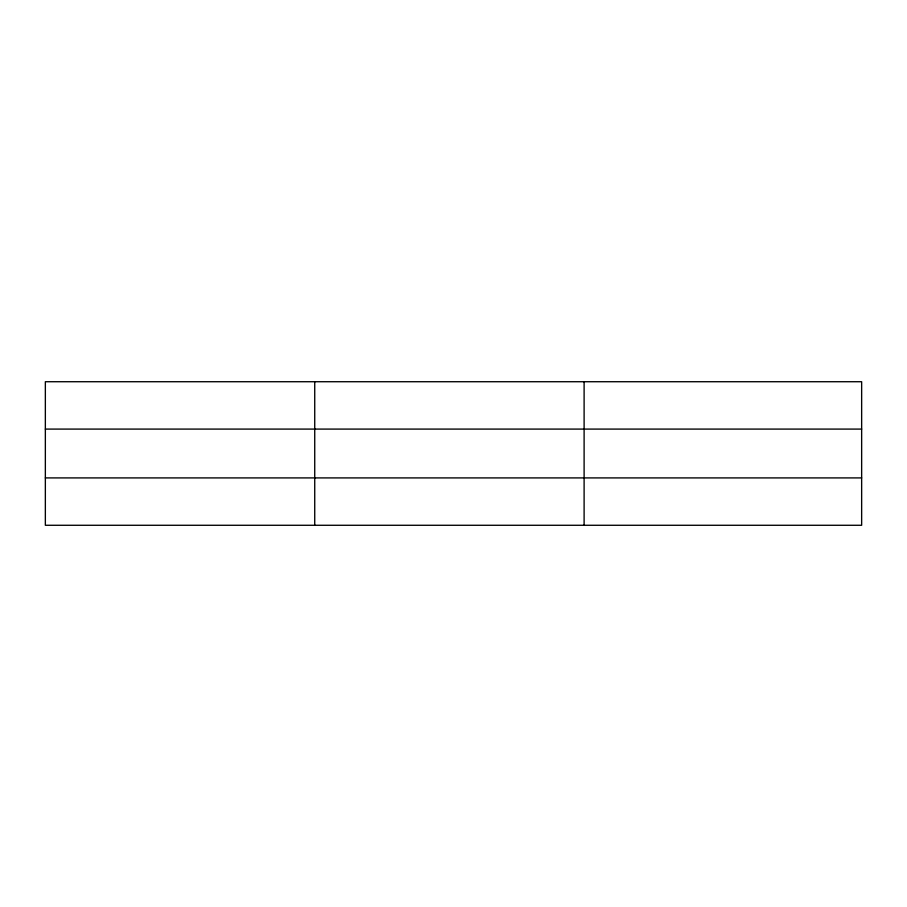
<?xml version="1.0" encoding="UTF-8"?>
<svg xmlns="http://www.w3.org/2000/svg" width="907" height="907" viewBox="0 0 907 907"><rect width="100%" height="100%" fill="white"/><g stroke="black" fill="none" stroke-linecap="round" stroke-linejoin="round"><path stroke-width="1.36" d="M314.729 381.722L314.729 525.278M584.108 381.722L584.108 525.278M861.65 429.09L861.65 381.722L45.35 381.722L45.35 525.278L861.65 525.278L861.65 429.09L45.35 429.09M45.35 477.91L861.65 477.91"/></g></svg>
